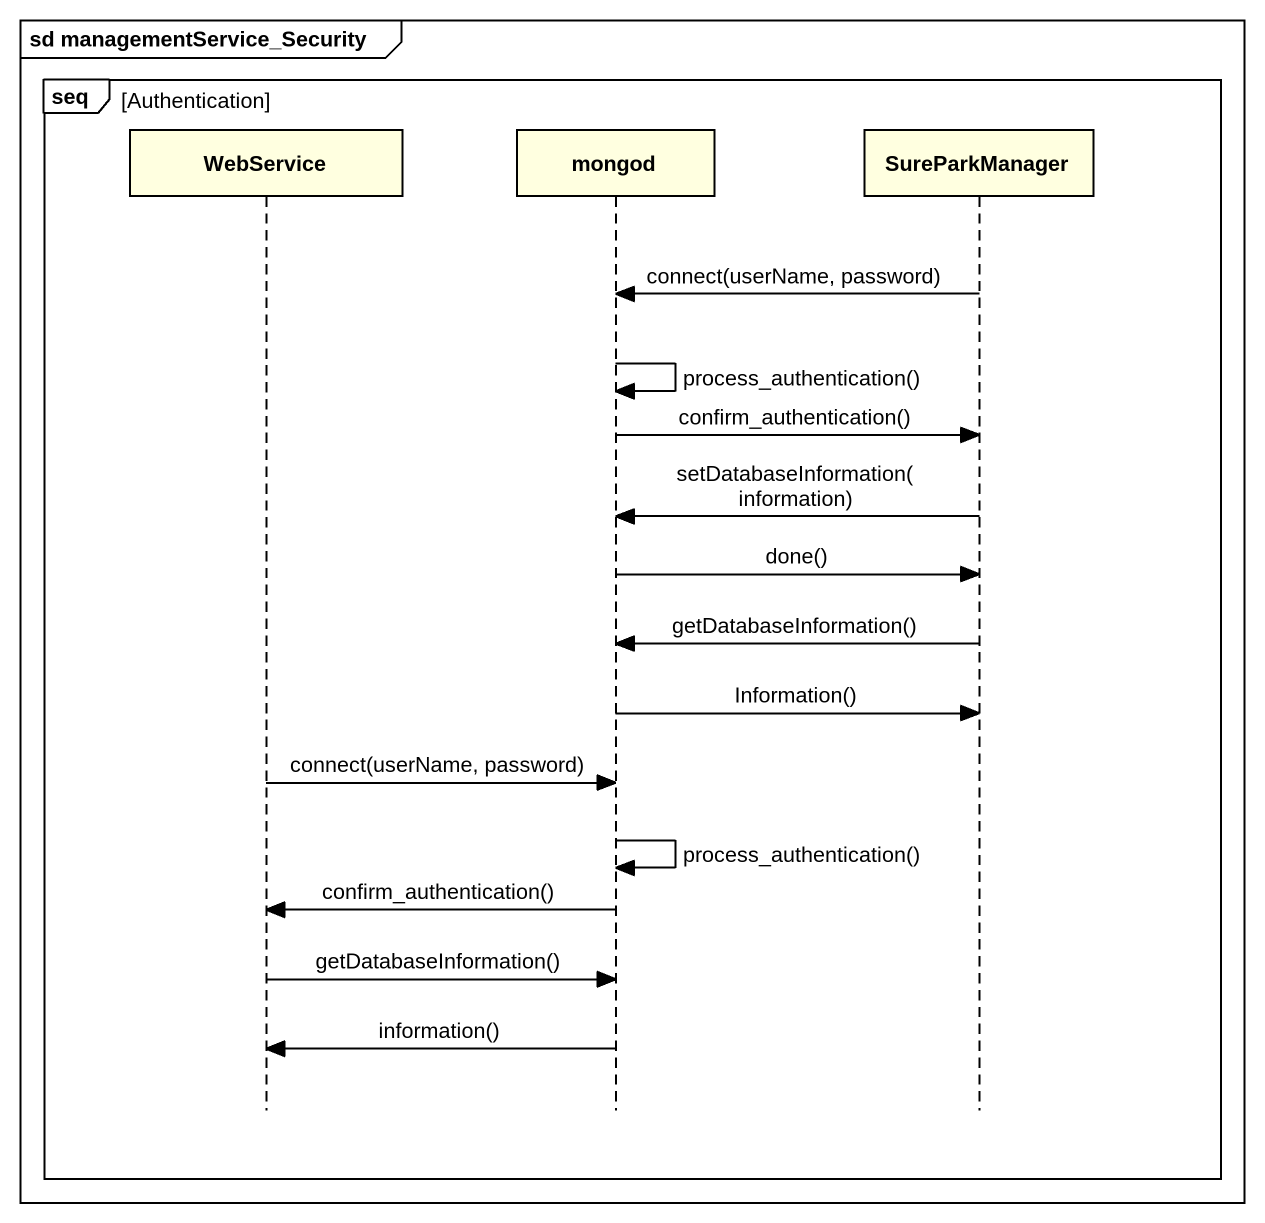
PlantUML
@startuml
mainframe sd managementService_Security
hide footbox
participant WebService #FFFFE0
participant mongod #FFFFE0
participant SureParkManager #FFFFE0

group seq [Authentication]
  SureParkManager -> mongod : connect(userName, password)
  mongod -> mongod : process_authentication()
  mongod -> SureParkManager : confirm_authentication()
  SureParkManager -> mongod : setDatabaseInformation(information)
  mongod -> SureParkManager : done()
  SureParkManager -> mongod : getDatabaseInformation()
  mongod -> SureParkManager : Information()
  WebService -> mongod : connect(userName, password)
  mongod -> mongod : process_authentication()
  mongod -> WebService : confirm_authentication()
  WebService -> mongod : getDatabaseInformation()
  mongod -> WebService : information()
end
@enduml
